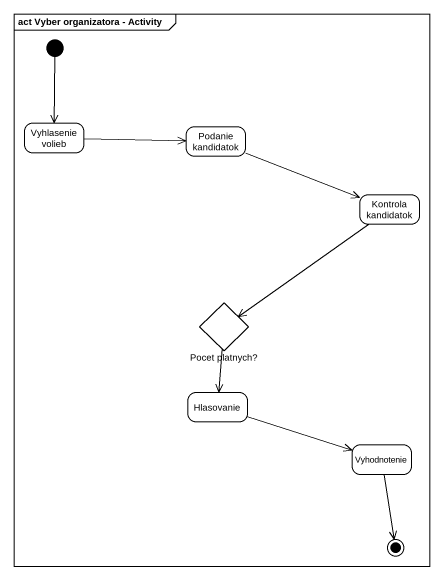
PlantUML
@startuml
mainframe act Vyber organizatora - Activity
hide empty description
state "Vyhlasenie volieb" as Vyhlasenie_volieb
state "Podanie kandidatok" as Podanie_kandidatok
state "Kontrola kandidatok" as Kontrola_kandidatok
state "Pocet platnych?" as Pocet_platnych <<choice>>
state Hlasovanie
state Vyhodnotenie
[*] --> Vyhlasenie_volieb
Vyhlasenie_volieb -right-> Podanie_kandidatok
Podanie_kandidatok -right-> Kontrola_kandidatok
Kontrola_kandidatok --> Pocet_platnych
Pocet_platnych --> Hlasovanie
Hlasovanie -right-> Vyhodnotenie
Vyhodnotenie --> [*]
@enduml
